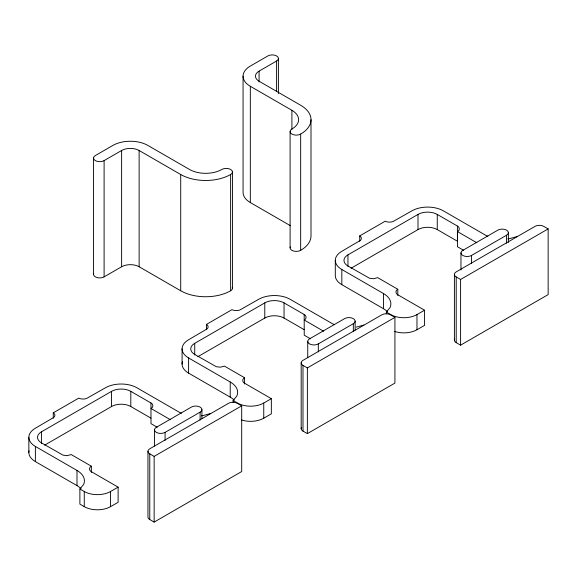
<?xml version="1.0" encoding="UTF-8"?>
<svg xmlns="http://www.w3.org/2000/svg" width="577" height="577" viewBox="0 0 577 577"><rect width="100%" height="100%" fill="white"/><g stroke="black" fill="none" stroke-linecap="round" stroke-linejoin="round"><path stroke-width="0.87" d="M28.85 452.491L28.85 437.323M81.004 488.632A25.366 14.641 0 0 0 77.001 485.61L35.377 461.586L35.377 446.425A22.287 12.867 0 0 1 35.377 428.228L53.978 417.301A6.816 3.938 0 0 0 53.978 413.37L53.272 412.836L78.775 398.116L79.691 398.519A6.816 3.938 0 0 0 86.507 398.519L105.425 387.787A22.287 12.867 0 0 1 136.944 387.787L178.567 411.812A25.366 14.641 0 0 0 181.423 413.233M41.508 443.388L41.508 431.791L111.556 391.35A13.617 7.862 0 0 1 130.813 391.35L150.958 402.977C153.432 403.994 153.532 407.477 151.015 408.509L170.374 419.688M53.272 418.188L53.272 412.836M76.993 485.618L77.001 470.45L35.377 446.425M77.001 470.45A25.366 14.641 0 0 1 83.542 484.593L79.886 488.971L79.886 504.132L84.264 506.656A18.572 10.725 0 0 0 110.532 506.656L118.119 502.307L118.119 487.147L91.418 471.726C88.945 470.717 88.844 467.233 91.361 466.202L71.223 454.575L67.076 455.65L63.059 455.166L41.508 442.912A13.617 7.862 0 0 1 41.508 431.791M84.264 506.656L84.264 491.503L79.886 488.971M91.361 472.448L91.361 466.202M93.532 274.342L93.539 158.076M104.105 276.866L104.105 160.608L121.617 150.496A12.384 7.148 0 0 1 139.129 150.496L180.716 174.506A35.291 20.375 0 0 0 230.627 174.506L230.627 290.772A35.291 20.375 0 0 1 180.716 290.772L139.129 266.754A12.384 7.148 0 0 0 121.617 266.754L104.105 276.866A6.188 3.577 0 0 1 96.633 277.436A6.188 3.577 0 0 1 93.748 273.411M110.532 506.656L110.532 491.51L118.119 487.147M44.624 445.163L111.556 406.518L111.556 391.35M121.617 266.754L121.617 150.496M150.95 418.145L130.813 406.518L130.813 391.35M139.129 266.754L139.129 150.496M150.958 402.977L151.008 423.669L157.204 427.247M180.716 290.772L180.716 174.506M182.072 364.022L182.08 348.861M234.233 400.171A25.366 14.641 0 0 0 230.223 397.149L188.6 373.124L188.607 357.956A22.287 12.867 0 0 1 188.607 339.759L207.201 328.84A6.816 3.938 0 0 0 207.201 324.901L206.501 324.375L231.997 309.654L232.913 310.058A6.816 3.938 0 0 0 239.729 310.058L258.647 299.319A22.287 12.867 0 0 1 290.173 299.319L331.789 323.351A25.366 14.641 0 0 0 334.646 324.772M194.73 354.927L194.73 343.329L264.778 302.889A13.617 7.862 0 0 1 284.043 302.889L304.18 314.515C306.654 315.525 306.755 319.009 304.238 320.04L323.603 331.22M206.501 329.727L206.501 324.375M230.223 397.149L230.223 381.988L188.607 357.956M232.437 288.24L232.437 171.982M233.108 402.292L233.108 400.51L236.772 396.125A25.366 14.641 0 0 0 230.223 381.988M243.068 76.178L243.068 192.444A24.768 14.302 0 0 0 250.324 202.556L290.368 225.679M244.583 383.979L244.583 377.74L224.446 366.114L220.299 367.188L216.281 366.705L194.73 354.451A13.617 7.862 0 0 1 194.73 343.329M250.324 202.556L250.324 86.29A24.768 14.302 0 0 1 250.324 66.066L267.836 55.962A6.188 3.577 0 0 1 276.592 55.962A6.188 3.577 0 0 1 276.592 61.018L276.592 91.656M259.08 81.941L259.08 71.122L276.592 61.018M263.754 418.195L263.754 403.042L271.349 398.685L271.341 413.846L263.754 418.195A18.572 10.725 0 0 1 241.33 419.897M197.846 356.694L264.778 318.057L264.778 302.889M278.402 93.633L278.402 58.486M304.18 329.683L284.043 318.057L284.043 302.889M290.101 247.8L290.101 131.542M291.912 129.234L291.912 110.308L250.324 86.29M290.31 246.877A6.188 3.577 0 0 0 293.195 250.894A6.188 3.577 0 0 0 300.667 250.331L300.667 134.066A35.291 20.375 0 0 0 300.667 105.252L259.08 81.234A12.384 7.148 0 0 1 259.08 71.122M304.18 314.515L304.238 335.208L310.433 338.786M311.003 119.663L311.003 235.921A35.291 20.375 0 0 1 300.667 250.331M335.302 260.4L335.302 275.561A22.287 12.867 0 0 0 341.829 284.663L383.445 308.688A25.366 14.641 0 0 1 387.456 311.703M341.829 284.663L341.829 269.495A22.287 12.867 0 0 1 341.829 251.298L360.43 240.378A6.816 3.938 0 0 0 360.43 236.44L359.723 235.914L385.22 221.186L386.136 221.597A6.816 3.938 0 0 0 392.951 221.597L411.877 210.857A22.287 12.867 0 0 1 443.396 210.857L485.012 234.882A25.366 14.641 0 0 0 487.875 236.31M347.953 266.466L347.96 254.868L418 214.428A13.617 7.862 0 0 1 437.265 214.428L457.402 226.054C459.876 227.064 459.977 230.548 457.46 231.579L457.46 246.747L463.656 250.324M359.723 241.265L359.723 235.914M383.445 308.688L383.445 293.527L341.829 269.495M386.338 313.83L386.338 312.042L389.994 307.664A25.366 14.641 0 0 0 383.453 293.52M397.805 295.518L397.805 289.272L377.668 277.645L373.521 278.727L369.504 278.237L347.96 265.99A13.617 7.862 0 0 1 347.96 254.868M416.976 329.727L416.976 314.58L424.571 310.217L424.571 325.385L416.976 329.727A18.572 10.725 0 0 1 394.56 331.429M351.068 268.233L418 229.588L418 214.428M457.402 226.054L457.402 241.215L437.265 229.588L437.265 214.428M244.583 377.74C242.066 378.772 242.167 382.255 244.641 383.265L271.349 398.685M397.805 289.272C395.288 290.303 395.389 293.787 397.863 294.804L424.571 310.217M165.087 432.368L200.111 412.151A6.188 3.577 0 0 0 200.111 407.095A6.188 3.577 0 0 0 191.355 407.095L156.331 427.312A6.188 3.577 0 0 0 156.331 432.368A6.188 3.577 0 0 0 165.087 432.368L165.087 440.352M318.316 343.906L353.333 323.69A6.188 3.577 0 0 0 353.333 318.634A6.188 3.577 0 0 0 344.577 318.634L309.56 338.85A6.188 3.577 0 0 0 309.56 343.906A6.188 3.577 0 0 0 318.316 343.906L318.316 351.891M471.539 255.445L506.563 235.221A6.188 3.577 0 0 0 506.563 230.165A6.188 3.577 0 0 0 497.807 230.165L462.783 250.389A6.188 3.577 0 0 0 462.783 255.445A6.188 3.577 0 0 0 471.539 255.445L471.539 263.422M241.698 405.833L237.32 403.301A6.188 3.577 0 0 0 228.571 403.301L149.768 448.798A6.188 3.577 0 0 0 149.768 453.854L154.146 456.385L241.698 405.833L241.698 471.539L154.146 522.091L149.768 519.56A6.188 3.577 0 0 1 147.95 517.035L147.95 451.329M394.928 317.372L390.55 314.84A6.188 3.577 0 0 0 381.794 314.84L302.99 360.337A6.188 3.577 0 0 0 302.99 365.392L307.368 367.917L394.928 317.372L394.928 383.078L307.368 433.623L302.99 431.098A6.188 3.577 0 0 1 301.389 427.644M548.15 228.903L543.772 226.379A6.188 3.577 0 0 0 535.016 226.379L456.212 271.875A6.188 3.577 0 0 0 456.212 276.931L460.59 279.456L548.15 228.903L548.15 294.609L460.59 345.161L456.212 342.637A6.188 3.577 0 0 1 454.611 339.182M517.093 236.556L509.505 238.662A25.366 14.641 0 0 1 507.89 238.878M363.863 325.017L356.283 327.13M210.641 413.478L203.054 415.591A25.366 14.641 0 0 1 201.445 415.808M457.46 231.579L476.826 242.758M386.338 312.042L390.716 314.58A18.572 10.725 0 0 0 416.976 314.58M233.108 400.51L237.486 403.042A18.572 10.725 0 0 0 263.754 403.042M508.373 232.697L508.373 242.448M506.563 235.221L506.563 243.205M460.965 252.914L460.965 270.014M460.59 279.456L460.59 345.161M456.212 276.931L456.212 342.637M454.402 274.4L454.402 340.105M355.151 321.158L355.151 330.03M353.333 323.69L353.333 331.667M307.743 341.382L307.743 357.581M307.368 367.917L307.368 433.623M302.99 365.392L302.99 431.098M301.18 362.861L301.18 428.567M201.928 409.62L201.928 418.491M200.111 412.151L200.111 420.135M154.521 429.843L154.521 446.043M154.146 456.385L154.146 522.091M149.768 453.854L149.768 519.56M188.6 373.124A22.287 12.867 0 0 1 182.505 361.512M264.778 318.057A13.617 7.862 0 0 1 284.043 318.057M35.377 461.586A22.287 12.867 0 0 1 29.038 450.81M111.556 406.518A13.617 7.862 0 0 1 130.813 406.518M110.532 491.51A18.572 10.725 0 0 1 84.264 491.503M418 229.588A13.617 7.862 0 0 1 437.265 229.588M230.627 174.506A6.188 3.577 0 0 0 230.627 169.45A6.188 3.577 0 0 0 221.871 169.45A22.907 13.228 0 0 1 189.472 169.45L147.885 145.44A24.768 14.302 0 0 0 112.861 145.44L95.349 155.552A6.188 3.577 0 0 0 95.349 160.608A6.188 3.577 0 0 0 104.105 160.608M232.228 287.317A6.188 3.577 0 0 1 230.627 290.772M300.667 134.066A6.188 3.577 0 0 1 291.912 134.066A6.188 3.577 0 0 1 291.912 129.01A22.907 13.228 0 0 0 291.912 110.308"/></g></svg>
